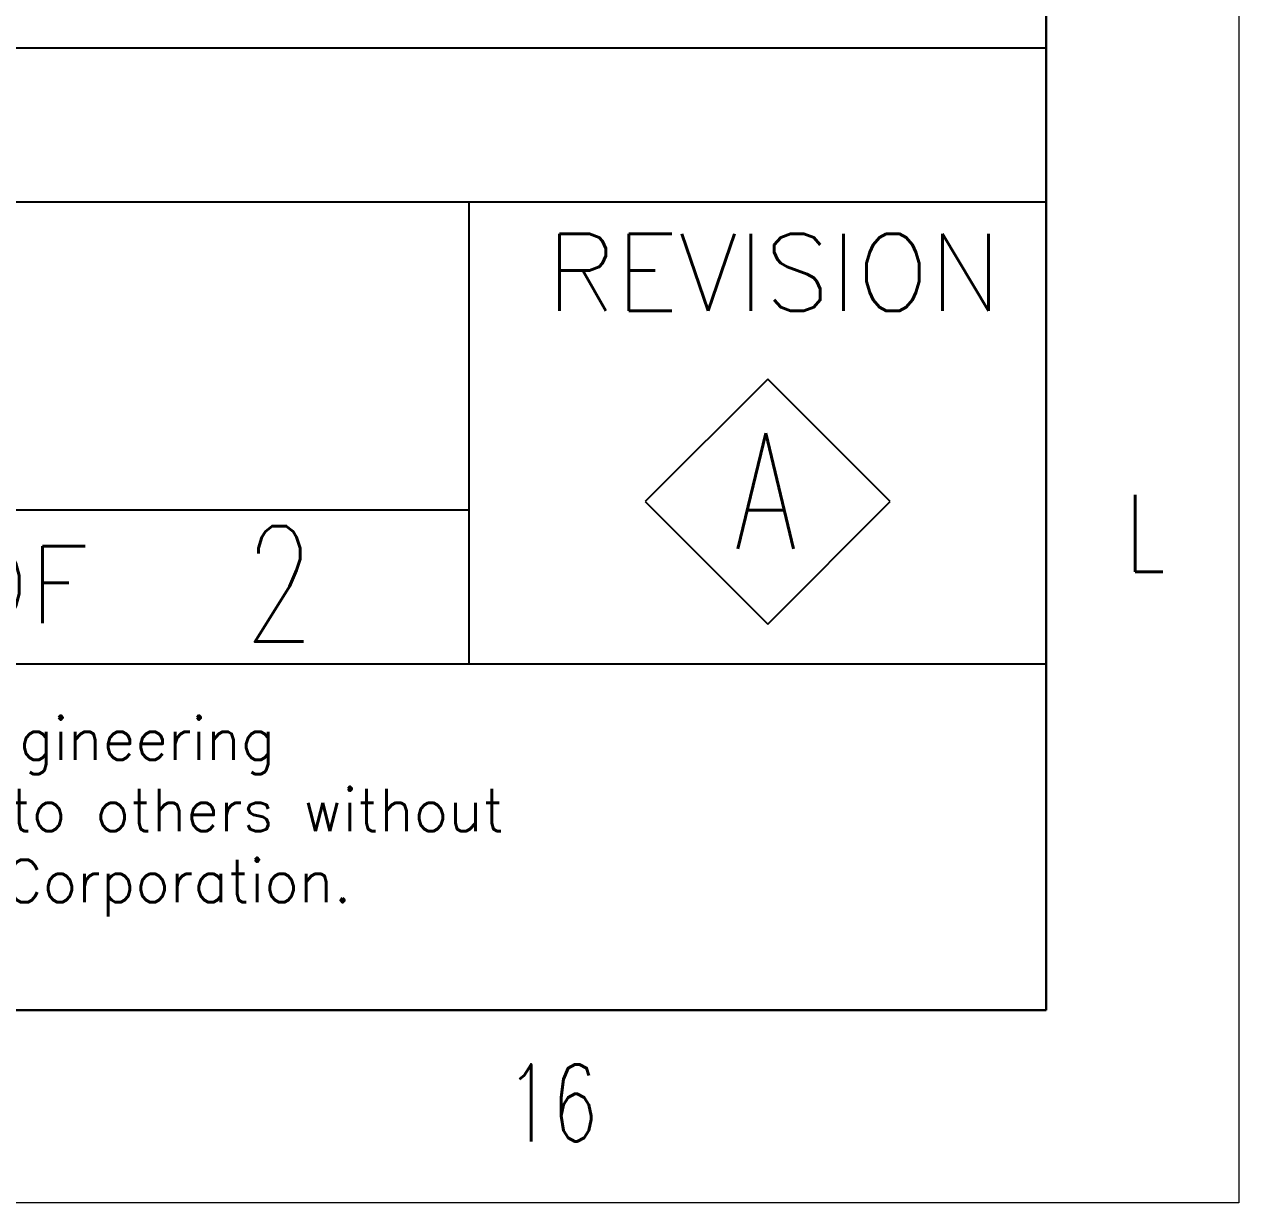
# Model space of a CAD drawing. Header units: inches. Extents: x 19 to 654008, y 34 to 210034.
# Drawn here: x 281243 to 297019, y 34 to 15339 of the extents above; entities that cross this region are included whole.
import ezdxf
from ezdxf.enums import TextEntityAlignment as Align

# ---------------------------------------------------------------- set-up
doc = ezdxf.new("R2010")
doc.units = ezdxf.units.IN
doc.header["$MEASUREMENT"] = 0
doc.layers.add('Layout', color=6, linetype='Continuous', lineweight=20)
doc.layers.add('TEG BORDER', color=7, linetype='Continuous')
doc.styles.add('HZTXT', font='txt_qlt.shx', dxfattribs={"width": 0.7, "bigfont": 'hztxt.shx'})
doc.styles.add('TEG BORDER', font='txt_qlt.shx', dxfattribs={"width": 0.7, "bigfont": 'hztxt.shx'})

msp = doc.modelspace()

# ---------------------------------------------------------------- linework, layer by layer
for p, q in [((294519, 2534), (294519, 58034)), ((244519, 2534), (294519, 2534))]:
    msp.add_line(p, q)
at = {"color": 5, "lineweight": 15}
msp.add_lwpolyline([(19, 210034), (297019, 210034), (297019, 34), (19, 34)], close=True, dxfattribs=at)
msp.add_lwpolyline([(2519, 207534), (294519, 207534), (294519, 2534), (2519, 2534)], close=True)
at = {"layer": 'TEG BORDER'}
for p, q in [((244519, 15034), (294519, 15034)), ((244519, 13034), (294519, 13034)), ((287019, 13034), (287019, 7034)), ((290900, 10730), (289309, 9139)), ((292491, 9139), (290900, 10730)), ((252019, 9034), (287019, 9034)), ((289309, 9139), (290900, 7548)), ((290900, 7548), (292491, 9139)), ((244519, 7034), (294519, 7034))]:
    msp.add_line(p, q, dxfattribs=at)
at = {"layer": 'TEG BORDER', "color": 0}
msp.add_line((244519, 7034), (294519, 7034), dxfattribs=at)

# ---------------------------------------------------------------- texts
at = {"char_height": 1000, "width": 1000, "style": 'TEG BORDER'}
for s, insert, attachment_point in [('L', (296064, 9229), 3), ('\\pi16.667;16', (287480, 831), 7)]:
    msp.add_mtext(s, dxfattribs=dict(at, insert=insert, attachment_point=attachment_point))
at = {"layer": 'Layout', "color": 0, "style": 'HZTXT', "width": 0.7}
for s, p in [('A', (290874, 8528)), ('2', (284555, 7322))]:
    msp.add_text(s, height=1500, dxfattribs=at).set_placement(p, align=Align.CENTER)
at = {"layer": 'TEG BORDER', "style": 'TEG BORDER'}
msp.add_text('REVISION', height=1000, dxfattribs=at).set_placement((288026, 11616))
at = {"layer": 'TEG BORDER', "color": 0, "style": 'TEG BORDER'}
msp.add_text('OF', height=1000, dxfattribs=at).set_placement((280364, 7562))
at = {"layer": 'TEG BORDER', "color": 7, "style": 'TEG BORDER'}
for s, p in [('This Drawing is Property of Consortium of ZICOM Equipment Pte Ltd., & Sinopec Petroleum Engineering', (245280, 5784)), ('Corporation and any Information, contained in this Drawing will not be Reproduced, Disclosed to others without', (245306, 4860)), ('Explicit Written Permission from ZICOM Equipment Pte Ltd., & Sinopec Petroleum Engineering Corporation.', (245280, 3937))]:
    msp.add_text(s, height=551, dxfattribs=at).set_placement(p)

doc.saveas('drawing.dxf')
